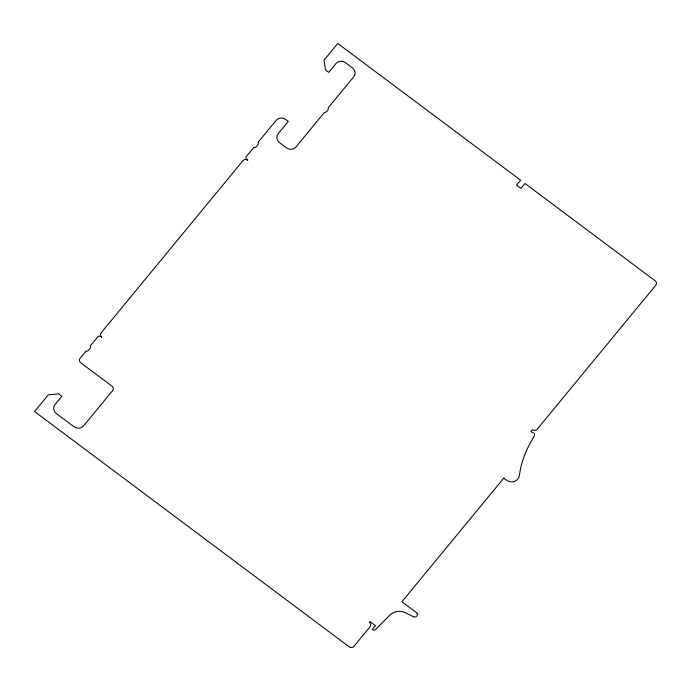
<?xml version="1.0" encoding="UTF-8"?>
<svg xmlns="http://www.w3.org/2000/svg" width="691" height="691" viewBox="0 0 691 691"><rect width="100%" height="100%" fill="white"/><g stroke="black" fill="none" stroke-linecap="round" stroke-linejoin="round"><path stroke-width="1.04" d="M503.774 478.129L401.946 601.74L416.319 612.485A2.712 2.522 17.8 0 1 417.278 613.833M413.477 616.735L405.703 612.865A13.544 12.602 17.8 0 0 389.81 615.171L375.939 629.164A2.712 2.522 17.8 0 1 372.173 629.518L375.403 625.597L370.005 621.555L369.391 622.289A3.386 3.153 17.8 0 1 370.065 626.754L353.887 646.387A3.386 3.153 17.8 0 1 349.18 646.828L34.55 411.525L48.292 394.837L58.657 393.861L61.888 396.28L55.012 404.624A6.772 6.297 17.8 0 0 56.351 413.546L74.101 426.822A6.772 6.297 17.8 0 0 83.516 425.941L112.624 390.605A3.386 3.153 17.8 0 0 111.959 386.139L80.761 362.81A3.386 3.153 17.8 0 1 80.096 358.344L86.159 350.985A2.03 1.892 17.8 0 0 88.379 350.397L90.132 348.264A2.03 1.892 17.8 0 0 90.201 346.079L97.889 336.75A2.03 1.892 17.8 0 1 100.713 336.482L101.793 337.294A3.386 3.153 17.8 0 1 101.162 332.777L242.99 160.623A3.386 3.153 17.8 0 1 247.698 160.174M503.756 478.146L506.529 480.185A9.078 8.447 17.8 0 0 507.704 480.91A8.128 7.558 17.8 0 0 519.382 475.52A103.805 96.585 17.8 0 1 529.911 443.76L534.445 435.58A2.03 1.892 17.8 0 0 533.521 432.989L530.826 431.65L532.407 429.733A3.386 3.153 17.8 0 0 537.123 429.292L655.776 285.253A3.386 3.153 17.8 0 0 655.111 280.788L525.005 183.486L520.962 188.393L516.583 185.119L520.625 180.213L337.761 43.455L324.019 60.143L325.487 69.964L328.717 72.374L335.99 63.537A6.772 6.297 17.8 0 1 345.414 62.656L352.401 67.882A6.772 6.297 17.8 0 1 353.74 76.813L328.268 107.736A4.906 4.569 17.8 0 1 324.226 112.642L295.929 146.993A6.772 6.297 17.8 0 1 286.506 147.883L279.518 142.648A6.772 6.297 17.8 0 1 278.179 133.717L288.285 121.452L285.599 119.439A6.772 6.297 17.8 0 0 276.175 120.329L257.985 142.406A2.03 1.892 17.8 0 1 257.916 144.6L256.162 146.734A2.03 1.892 17.8 0 1 253.942 147.321L246.255 156.641A2.03 1.892 17.8 0 0 246.661 159.319L247.741 160.131M417.234 613.841A2.799 2.609 17.8 0 1 413.434 616.83"/></g></svg>
